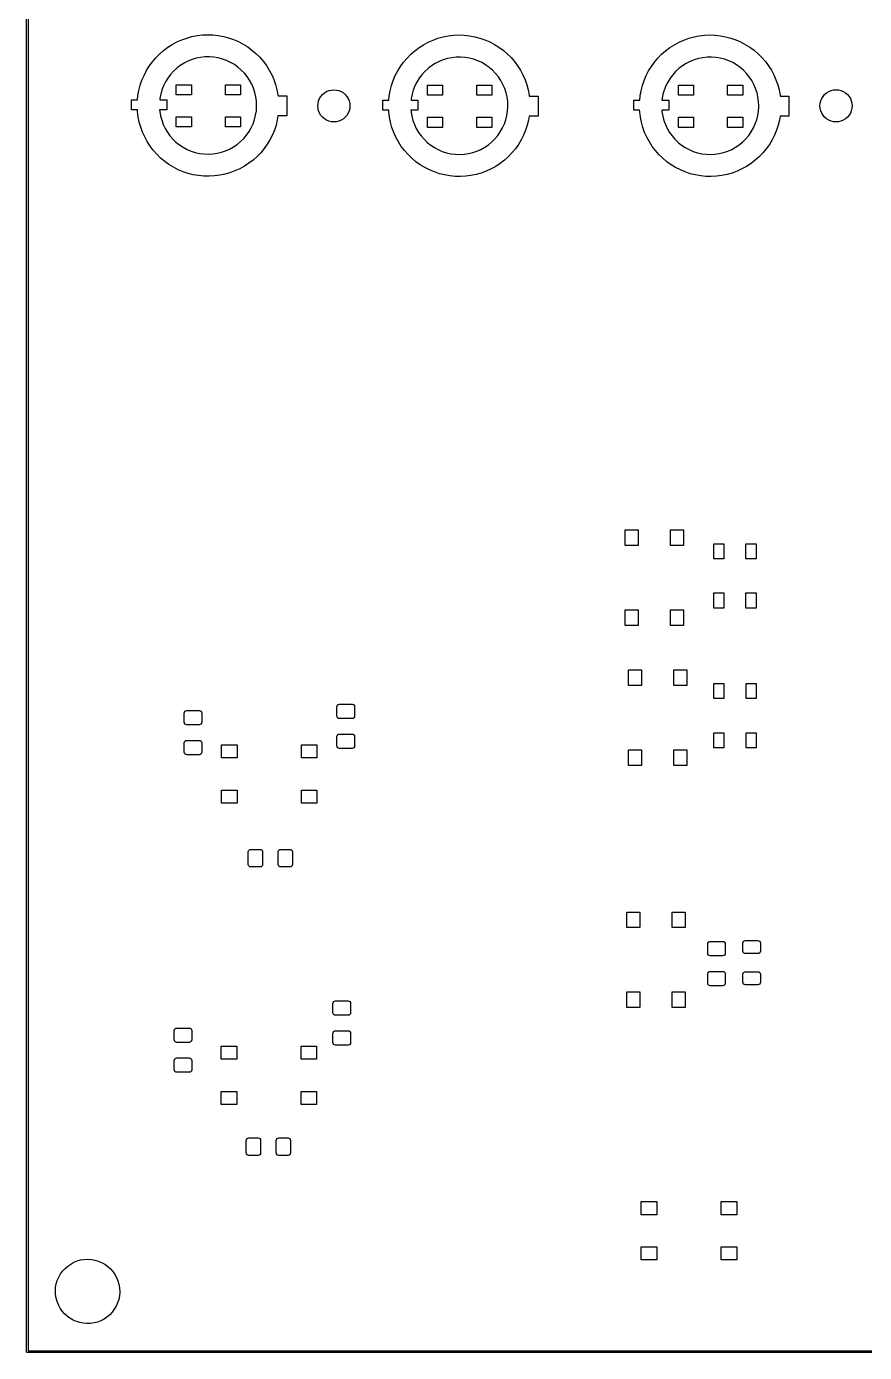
# Model space of a CAD drawing. Extents: x 119 to 479, y -311 to -51.
# Drawn here: x 118.9 to 202.3, y -311.1 to -179.2 of the extents above; entities that cross this region are included whole.
import ezdxf

# ---------------------------------------------------------------- set-up
doc = ezdxf.new("R2010")
doc.units = 0
doc.layers.add('BLACK', color=7, linetype='CONTINUOUS')

msp = doc.modelspace()

# ---------------------------------------------------------------- linework, layer by layer
at = {"layer": 'BLACK', "linetype": 'CONTINUOUS'}
for p, q in [((118.925, -311), (118.925, -51)), ((119.075, -51.075), (119.075, -310.925)), ((133.893, -180.708), (134.376, -180.494)), ((134.376, -180.494), (134.873, -180.316)), ((134.873, -180.316), (135.383, -180.176)), ((135.383, -180.176), (135.901, -180.075)), ((135.901, -180.075), (136.426, -180.013)), ((136.426, -180.013), (136.953, -179.99)), ((136.953, -179.99), (137.481, -180.007)), ((137.481, -180.007), (138.007, -180.064)), ((138.007, -180.064), (138.526, -180.16)), ((138.526, -180.16), (139.037, -180.294)), ((139.037, -180.294), (139.536, -180.467)), ((139.536, -180.467), (140.021, -180.676)), ((140.021, -180.676), (140.489, -180.921)), ((158.898, -180.733), (159.381, -180.519)), ((159.381, -180.519), (159.878, -180.341)), ((159.878, -180.341), (160.388, -180.201)), ((160.388, -180.201), (160.906, -180.1)), ((160.906, -180.1), (161.431, -180.038)), ((161.431, -180.038), (161.958, -180.015)), ((161.958, -180.015), (162.486, -180.032)), ((162.486, -180.032), (163.012, -180.089)), ((163.012, -180.089), (163.531, -180.185)), ((163.531, -180.185), (164.042, -180.319)), ((164.042, -180.319), (164.541, -180.492)), ((164.541, -180.492), (165.026, -180.701)), ((165.026, -180.701), (165.494, -180.946)), ((183.868, -180.733), (184.351, -180.519)), ((184.351, -180.519), (184.848, -180.341)), ((184.848, -180.341), (185.358, -180.201)), ((185.358, -180.201), (185.876, -180.1)), ((185.876, -180.1), (186.401, -180.038)), ((186.401, -180.038), (186.928, -180.015)), ((186.928, -180.015), (187.456, -180.032)), ((187.456, -180.032), (187.982, -180.089)), ((187.982, -180.089), (188.501, -180.185)), ((188.501, -180.185), (189.012, -180.319)), ((189.012, -180.319), (189.511, -180.492)), ((189.511, -180.492), (189.996, -180.701)), ((189.996, -180.701), (190.464, -180.946)), ((131.792, -182.283), (132.162, -181.907)), ((132.162, -181.907), (132.56, -181.559)), ((132.56, -181.559), (132.983, -181.242)), ((132.983, -181.242), (133.428, -180.958)), ((133.428, -180.958), (133.893, -180.708)), ((140.489, -180.921), (140.937, -181.201)), ((140.937, -181.201), (141.363, -181.513)), ((141.363, -181.513), (141.764, -181.856)), ((141.764, -181.856), (142.139, -182.229)), ((156.797, -182.308), (157.167, -181.932)), ((157.167, -181.932), (157.565, -181.584)), ((157.565, -181.584), (157.988, -181.267)), ((157.988, -181.267), (158.433, -180.983)), ((158.433, -180.983), (158.898, -180.733)), ((165.494, -180.946), (165.942, -181.226)), ((165.942, -181.226), (166.368, -181.538)), ((166.368, -181.538), (166.769, -181.881)), ((166.769, -181.881), (167.144, -182.254)), ((181.767, -182.308), (182.137, -181.932)), ((182.137, -181.932), (182.535, -181.584)), ((182.535, -181.584), (182.958, -181.267)), ((182.958, -181.267), (183.403, -180.983)), ((183.403, -180.983), (183.868, -180.733)), ((190.464, -180.946), (190.912, -181.226)), ((190.912, -181.226), (191.338, -181.538)), ((191.338, -181.538), (191.739, -181.881)), ((191.739, -181.881), (192.114, -182.254)), ((130.863, -183.563), (131.14, -183.114)), ((131.14, -183.114), (131.451, -182.686)), ((131.451, -182.686), (131.792, -182.283)), ((133.879, -183.323), (133.556, -183.62)), ((134.228, -183.056), (133.879, -183.323)), ((134.6, -182.822), (134.228, -183.056)), ((134.991, -182.623), (134.6, -182.822)), ((135.399, -182.46), (134.991, -182.623)), ((135.819, -182.334), (135.399, -182.46)), ((136.25, -182.247), (135.819, -182.334)), ((136.686, -182.2), (136.25, -182.247)), ((137.125, -182.192), (136.686, -182.2)), ((137.563, -182.224), (137.125, -182.192)), ((137.997, -182.296), (137.563, -182.224)), ((138.421, -182.407), (137.997, -182.296)), ((138.835, -182.555), (138.421, -182.407)), ((139.233, -182.741), (138.835, -182.555)), ((139.612, -182.962), (139.233, -182.741)), ((139.97, -183.216), (139.612, -182.962)), ((140.303, -183.502), (139.97, -183.216)), ((142.139, -182.229), (142.484, -182.628)), ((142.484, -182.628), (142.799, -183.053)), ((142.799, -183.053), (143.081, -183.5)), ((155.868, -183.588), (156.145, -183.139)), ((156.145, -183.139), (156.456, -182.711)), ((156.456, -182.711), (156.797, -182.308)), ((159.233, -183.081), (158.884, -183.347)), ((159.605, -182.847), (159.233, -183.081)), ((159.996, -182.647), (159.605, -182.847)), ((160.404, -182.484), (159.996, -182.647)), ((160.824, -182.359), (160.404, -182.484)), ((161.255, -182.272), (160.824, -182.359)), ((161.691, -182.225), (161.255, -182.272)), ((162.13, -182.217), (161.691, -182.225)), ((162.568, -182.249), (162.13, -182.217)), ((163.002, -182.321), (162.568, -182.249)), ((163.426, -182.432), (163.002, -182.321)), ((163.84, -182.58), (163.426, -182.432)), ((164.238, -182.766), (163.84, -182.58)), ((164.617, -182.987), (164.238, -182.766)), ((164.975, -183.241), (164.617, -182.987)), ((165.308, -183.527), (164.975, -183.241)), ((167.144, -182.254), (167.489, -182.653)), ((167.489, -182.653), (167.804, -183.078)), ((167.804, -183.078), (168.086, -183.524)), ((180.838, -183.588), (181.115, -183.139)), ((181.115, -183.139), (181.426, -182.711)), ((181.426, -182.711), (181.767, -182.308)), ((184.203, -183.081), (183.854, -183.347)), ((184.575, -182.847), (184.203, -183.081)), ((184.966, -182.647), (184.575, -182.847)), ((185.374, -182.484), (184.966, -182.647)), ((185.794, -182.359), (185.374, -182.484)), ((186.225, -182.272), (185.794, -182.359)), ((186.661, -182.225), (186.225, -182.272)), ((187.1, -182.217), (186.661, -182.225)), ((187.538, -182.249), (187.1, -182.217)), ((187.972, -182.321), (187.538, -182.249)), ((188.396, -182.432), (187.972, -182.321)), ((188.81, -182.58), (188.396, -182.432)), ((189.208, -182.766), (188.81, -182.58)), ((189.587, -182.987), (189.208, -182.766)), ((189.945, -183.241), (189.587, -182.987)), ((190.278, -183.527), (189.945, -183.241)), ((192.114, -182.254), (192.459, -182.653)), ((192.459, -182.653), (192.774, -183.078)), ((192.774, -183.078), (193.056, -183.524)), ((130.244, -185.019), (130.414, -184.519)), ((130.414, -184.519), (130.621, -184.033)), ((130.621, -184.033), (130.863, -183.563)), ((132.997, -184.296), (132.766, -184.669)), ((133.261, -183.945), (132.997, -184.296)), ((133.556, -183.62), (133.261, -183.945)), ((140.609, -183.817), (140.303, -183.502)), ((140.886, -184.158), (140.609, -183.817)), ((141.13, -184.523), (140.886, -184.158)), ((141.34, -184.908), (141.13, -184.523)), ((143.081, -183.5), (143.328, -183.966)), ((143.328, -183.966), (143.54, -184.45)), ((143.54, -184.45), (143.715, -184.948)), ((155.249, -185.044), (155.419, -184.544)), ((155.419, -184.544), (155.626, -184.058)), ((155.626, -184.058), (155.868, -183.588)), ((158.002, -184.321), (157.771, -184.694)), ((158.266, -183.97), (158.002, -184.321)), ((158.561, -183.645), (158.266, -183.97)), ((158.884, -183.347), (158.561, -183.645)), ((165.614, -183.842), (165.308, -183.527)), ((165.891, -184.183), (165.614, -183.842)), ((166.135, -184.548), (165.891, -184.183)), ((166.345, -184.933), (166.135, -184.548)), ((168.086, -183.524), (168.333, -183.991)), ((168.333, -183.991), (168.545, -184.475)), ((168.545, -184.475), (168.72, -184.973)), ((180.219, -185.044), (180.389, -184.544)), ((180.389, -184.544), (180.596, -184.058)), ((180.596, -184.058), (180.838, -183.588)), ((182.972, -184.321), (182.741, -184.694)), ((183.236, -183.97), (182.972, -184.321)), ((183.531, -183.645), (183.236, -183.97)), ((183.854, -183.347), (183.531, -183.645)), ((190.584, -183.842), (190.278, -183.527)), ((190.861, -184.183), (190.584, -183.842)), ((191.105, -184.548), (190.861, -184.183)), ((191.315, -184.933), (191.105, -184.548)), ((193.056, -183.524), (193.303, -183.991)), ((193.303, -183.991), (193.515, -184.475)), ((193.515, -184.475), (193.69, -184.973)), ((130.019, -186.05), (130.112, -185.53)), ((130.112, -185.53), (130.244, -185.019)), ((132.286, -185.892), (132.203, -186.323)), ((132.409, -185.47), (132.286, -185.892)), ((132.569, -185.062), (132.409, -185.47)), ((132.766, -184.669), (132.569, -185.062)), ((133.83, -185.96), (133.83, -184.96)), ((133.83, -184.96), (135.33, -184.96)), ((135.33, -185.96), (133.83, -185.96)), ((135.33, -184.96), (135.33, -185.96)), ((138.73, -185.96), (138.73, -184.96)), ((138.73, -184.96), (140.23, -184.96)), ((140.23, -185.96), (138.73, -185.96)), ((140.23, -184.96), (140.23, -185.96)), ((141.515, -185.311), (141.34, -184.908)), ((141.652, -185.729), (141.515, -185.311)), ((141.75, -186.156), (141.652, -185.729)), ((143.715, -184.948), (143.852, -185.458)), ((143.852, -185.458), (143.951, -185.977)), ((143.951, -185.977), (143.961, -186.07)), ((148.226, -186.13), (148.389, -185.939)), ((148.389, -185.939), (148.58, -185.776)), ((148.58, -185.776), (148.794, -185.644)), ((148.794, -185.644), (149.026, -185.548)), ((149.026, -185.548), (149.27, -185.49)), ((149.27, -185.49), (149.52, -185.47)), ((149.52, -185.47), (149.77, -185.49)), ((149.77, -185.49), (150.014, -185.548)), ((150.014, -185.548), (150.246, -185.644)), ((150.246, -185.644), (150.46, -185.776)), ((150.46, -185.776), (150.651, -185.939)), ((150.651, -185.939), (150.814, -186.13)), ((155.024, -186.075), (155.117, -185.555)), ((155.117, -185.555), (155.249, -185.044)), ((157.291, -185.917), (157.208, -186.348)), ((157.414, -185.495), (157.291, -185.917)), ((157.574, -185.086), (157.414, -185.495)), ((157.771, -184.694), (157.574, -185.086)), ((158.835, -186.005), (158.835, -185.005)), ((158.835, -185.005), (160.335, -185.005)), ((160.335, -185.005), (160.335, -186.005)), ((163.735, -186.005), (163.735, -185.005)), ((163.735, -185.005), (165.235, -185.005)), ((165.235, -185.005), (165.235, -186.005)), ((166.52, -185.336), (166.345, -184.933)), ((166.657, -185.753), (166.52, -185.336)), ((166.755, -186.181), (166.657, -185.753)), ((168.72, -184.973), (168.857, -185.483)), ((168.857, -185.483), (168.956, -186.002)), ((179.994, -186.075), (180.087, -185.555)), ((180.087, -185.555), (180.219, -185.044)), ((182.261, -185.917), (182.178, -186.348)), ((182.384, -185.495), (182.261, -185.917)), ((182.544, -185.086), (182.384, -185.495)), ((182.741, -184.694), (182.544, -185.086)), ((183.805, -186.005), (183.805, -185.005)), ((183.805, -185.005), (185.305, -185.005)), ((185.305, -185.005), (185.305, -186.005)), ((188.705, -186.005), (188.705, -185.005)), ((188.705, -185.005), (190.205, -185.005)), ((190.205, -185.005), (190.205, -186.005)), ((191.49, -185.336), (191.315, -184.933)), ((191.627, -185.753), (191.49, -185.336)), ((191.725, -186.181), (191.627, -185.753)), ((193.69, -184.973), (193.827, -185.483)), ((193.827, -185.483), (193.926, -186.002)), ((198.196, -186.12), (198.359, -185.929)), ((198.359, -185.929), (198.55, -185.766)), ((198.55, -185.766), (198.764, -185.634)), ((198.764, -185.634), (198.996, -185.538)), ((198.996, -185.538), (199.24, -185.48)), ((199.24, -185.48), (199.49, -185.46)), ((199.49, -185.46), (199.74, -185.48)), ((199.74, -185.48), (199.984, -185.538)), ((199.984, -185.538), (200.216, -185.634)), ((200.216, -185.634), (200.43, -185.766)), ((200.43, -185.766), (200.621, -185.929)), ((200.621, -185.929), (200.784, -186.12)), ((129.38, -187.454), (129.38, -186.465)), ((129.38, -186.465), (129.977, -186.465)), ((129.977, -186.465), (130.019, -186.05)), ((132.203, -186.323), (132.188, -186.465)), ((132.188, -186.465), (132.88, -186.465)), ((132.88, -186.465), (132.88, -187.454)), ((141.81, -186.591), (141.75, -186.156)), ((141.8, -187.569), (141.829, -187.131)), ((141.83, -187.03), (141.81, -186.591)), ((141.829, -187.131), (141.83, -187.03)), ((143.961, -186.07), (144.83, -186.07)), ((144.83, -186.07), (144.83, -188.07)), ((147.92, -187.07), (147.94, -186.82)), ((147.94, -187.32), (147.92, -187.07)), ((147.94, -186.82), (147.998, -186.576)), ((147.998, -186.576), (148.094, -186.344)), ((148.094, -186.344), (148.226, -186.13)), ((150.814, -186.13), (150.946, -186.344)), ((150.946, -186.344), (151.042, -186.576)), ((151.042, -186.576), (151.1, -186.82)), ((151.1, -186.82), (151.12, -187.07)), ((151.12, -187.07), (151.1, -187.32)), ((154.385, -187.479), (154.385, -186.49)), ((154.385, -186.49), (154.982, -186.49)), ((154.982, -186.49), (155.024, -186.075)), ((157.208, -186.348), (157.193, -186.49)), ((157.193, -186.49), (157.885, -186.49)), ((157.885, -186.49), (157.885, -187.479)), ((160.335, -186.005), (158.835, -186.005)), ((165.235, -186.005), (163.735, -186.005)), ((166.815, -186.616), (166.755, -186.181)), ((166.805, -187.594), (166.834, -187.156)), ((166.835, -187.055), (166.815, -186.616)), ((166.834, -187.156), (166.835, -187.055)), ((168.956, -186.002), (168.966, -186.095)), ((168.966, -186.095), (169.835, -186.095)), ((169.835, -186.095), (169.835, -188.095)), ((179.355, -187.479), (179.355, -186.49)), ((179.355, -186.49), (179.952, -186.49)), ((179.952, -186.49), (179.994, -186.075)), ((182.178, -186.348), (182.163, -186.49)), ((182.163, -186.49), (182.855, -186.49)), ((182.855, -186.49), (182.855, -187.479)), ((185.305, -186.005), (183.805, -186.005)), ((190.205, -186.005), (188.705, -186.005)), ((191.785, -186.616), (191.725, -186.181)), ((191.775, -187.594), (191.804, -187.156)), ((191.805, -187.055), (191.785, -186.616)), ((191.804, -187.156), (191.805, -187.055)), ((193.926, -186.002), (193.936, -186.095)), ((193.936, -186.095), (194.805, -186.095)), ((194.805, -186.095), (194.805, -188.095)), ((197.89, -187.06), (197.91, -186.81)), ((197.91, -187.31), (197.89, -187.06)), ((197.91, -186.81), (197.968, -186.566)), ((197.968, -186.566), (198.064, -186.334)), ((198.064, -186.334), (198.196, -186.12)), ((200.784, -186.12), (200.916, -186.334)), ((200.916, -186.334), (201.012, -186.566)), ((201.012, -186.566), (201.07, -186.81)), ((201.07, -186.81), (201.09, -187.06)), ((201.09, -187.06), (201.07, -187.31)), ((129.968, -187.454), (129.38, -187.454)), ((129.976, -187.631), (129.968, -187.454)), ((130.041, -188.156), (129.976, -187.631)), ((130.145, -188.673), (130.041, -188.156)), ((132.88, -187.454), (132.174, -187.454)), ((132.174, -187.454), (132.189, -187.637)), ((132.189, -187.637), (132.264, -188.069)), ((132.264, -188.069), (132.377, -188.493)), ((132.377, -188.493), (132.529, -188.905)), ((133.83, -189.16), (133.83, -188.16)), ((133.83, -188.16), (135.33, -188.16)), ((135.33, -188.16), (135.33, -189.16)), ((138.73, -189.16), (138.73, -188.16)), ((138.73, -188.16), (140.23, -188.16)), ((140.23, -188.16), (140.23, -189.16)), ((141.478, -188.843), (141.623, -188.429)), ((141.623, -188.429), (141.731, -188.003)), ((141.731, -188.003), (141.8, -187.569)), ((143.884, -188.458), (143.757, -188.97)), ((143.949, -188.07), (143.884, -188.458)), ((144.83, -188.07), (143.949, -188.07)), ((147.998, -187.564), (147.94, -187.32)), ((148.094, -187.796), (147.998, -187.564)), ((148.226, -188.01), (148.094, -187.796)), ((148.389, -188.201), (148.226, -188.01)), ((148.58, -188.364), (148.389, -188.201)), ((148.794, -188.496), (148.58, -188.364)), ((149.026, -188.592), (148.794, -188.496)), ((149.27, -188.65), (149.026, -188.592)), ((150.014, -188.592), (149.77, -188.65)), ((150.246, -188.496), (150.014, -188.592)), ((150.46, -188.364), (150.246, -188.496)), ((150.651, -188.201), (150.46, -188.364)), ((150.814, -188.01), (150.651, -188.201)), ((150.946, -187.796), (150.814, -188.01)), ((151.042, -187.564), (150.946, -187.796)), ((151.1, -187.32), (151.042, -187.564)), ((154.973, -187.479), (154.385, -187.479)), ((154.981, -187.656), (154.973, -187.479)), ((155.046, -188.18), (154.981, -187.656)), ((155.15, -188.698), (155.046, -188.18)), ((157.885, -187.479), (157.179, -187.479)), ((157.179, -187.479), (157.194, -187.661)), ((157.194, -187.661), (157.269, -188.094)), ((157.269, -188.094), (157.382, -188.518)), ((157.382, -188.518), (157.534, -188.93)), ((158.835, -189.205), (158.835, -188.205)), ((158.835, -188.205), (160.335, -188.205)), ((160.335, -188.205), (160.335, -189.205)), ((163.735, -189.205), (163.735, -188.205)), ((163.735, -188.205), (165.235, -188.205)), ((165.235, -188.205), (165.235, -189.205)), ((166.483, -188.868), (166.628, -188.454)), ((166.628, -188.454), (166.736, -188.028)), ((166.736, -188.028), (166.805, -187.594)), ((168.889, -188.482), (168.762, -188.995)), ((168.954, -188.095), (168.889, -188.482)), ((169.835, -188.095), (168.954, -188.095)), ((179.943, -187.479), (179.355, -187.479)), ((179.951, -187.656), (179.943, -187.479)), ((180.016, -188.18), (179.951, -187.656)), ((180.12, -188.698), (180.016, -188.18)), ((182.855, -187.479), (182.149, -187.479)), ((182.149, -187.479), (182.164, -187.661)), ((182.164, -187.661), (182.239, -188.094)), ((182.239, -188.094), (182.352, -188.518)), ((182.352, -188.518), (182.504, -188.93)), ((183.805, -189.205), (183.805, -188.205)), ((183.805, -188.205), (185.305, -188.205)), ((185.305, -188.205), (185.305, -189.205)), ((188.705, -189.205), (188.705, -188.205)), ((188.705, -188.205), (190.205, -188.205)), ((190.205, -188.205), (190.205, -189.205)), ((191.453, -188.868), (191.598, -188.454)), ((191.598, -188.454), (191.706, -188.028)), ((191.706, -188.028), (191.775, -187.594)), ((193.859, -188.482), (193.732, -188.995)), ((193.924, -188.095), (193.859, -188.482)), ((194.805, -188.095), (193.924, -188.095)), ((197.968, -187.554), (197.91, -187.31)), ((198.064, -187.786), (197.968, -187.554)), ((198.196, -188), (198.064, -187.786)), ((198.359, -188.191), (198.196, -188)), ((198.55, -188.354), (198.359, -188.191)), ((198.764, -188.486), (198.55, -188.354)), ((198.996, -188.582), (198.764, -188.486)), ((199.24, -188.64), (198.996, -188.582)), ((199.984, -188.582), (199.74, -188.64)), ((200.216, -188.486), (199.984, -188.582)), ((200.43, -188.354), (200.216, -188.486)), ((200.621, -188.191), (200.43, -188.354)), ((200.784, -188), (200.621, -188.191)), ((200.916, -187.786), (200.784, -188)), ((201.012, -187.554), (200.916, -187.786)), ((201.07, -187.31), (201.012, -187.554)), ((130.288, -189.182), (130.145, -188.673)), ((130.468, -189.679), (130.288, -189.182)), ((130.685, -190.16), (130.468, -189.679)), ((132.529, -188.905), (132.717, -189.302)), ((132.717, -189.302), (132.941, -189.68)), ((132.941, -189.68), (133.197, -190.036)), ((135.33, -189.16), (133.83, -189.16)), ((140.23, -189.16), (138.73, -189.16)), ((140.825, -189.983), (141.077, -189.623)), ((141.077, -189.623), (141.295, -189.242)), ((141.295, -189.242), (141.478, -188.843)), ((143.593, -189.472), (143.391, -189.96)), ((143.757, -188.97), (143.593, -189.472)), ((149.52, -188.67), (149.27, -188.65)), ((149.77, -188.65), (149.52, -188.67)), ((155.293, -189.207), (155.15, -188.698)), ((155.473, -189.703), (155.293, -189.207)), ((155.69, -190.185), (155.473, -189.703)), ((157.534, -188.93), (157.722, -189.327)), ((157.722, -189.327), (157.946, -189.705)), ((157.946, -189.705), (158.202, -190.061)), ((160.335, -189.205), (158.835, -189.205)), ((165.235, -189.205), (163.735, -189.205)), ((165.83, -190.008), (166.082, -189.648)), ((166.082, -189.648), (166.3, -189.267)), ((166.3, -189.267), (166.483, -188.868)), ((168.598, -189.497), (168.396, -189.985)), ((168.762, -188.995), (168.598, -189.497)), ((180.263, -189.207), (180.12, -188.698)), ((180.443, -189.703), (180.263, -189.207)), ((180.66, -190.185), (180.443, -189.703)), ((182.504, -188.93), (182.692, -189.327)), ((182.692, -189.327), (182.916, -189.705)), ((182.916, -189.705), (183.172, -190.061)), ((185.305, -189.205), (183.805, -189.205)), ((190.205, -189.205), (188.705, -189.205)), ((190.8, -190.008), (191.052, -189.648)), ((191.052, -189.648), (191.27, -189.267)), ((191.27, -189.267), (191.453, -188.868)), ((193.568, -189.497), (193.366, -189.985)), ((193.732, -188.995), (193.568, -189.497)), ((199.49, -188.66), (199.24, -188.64)), ((199.74, -188.64), (199.49, -188.66)), ((130.937, -190.624), (130.685, -190.16)), ((131.224, -191.068), (130.937, -190.624)), ((131.543, -191.489), (131.224, -191.068)), ((133.197, -190.036), (133.486, -190.368)), ((133.486, -190.368), (133.802, -190.671)), ((133.802, -190.671), (134.146, -190.945)), ((134.146, -190.945), (134.512, -191.187)), ((134.512, -191.187), (134.899, -191.395)), ((139.142, -191.365), (139.526, -191.152)), ((139.526, -191.152), (139.889, -190.905)), ((139.889, -190.905), (140.229, -190.627)), ((140.229, -190.627), (140.541, -190.318)), ((140.541, -190.318), (140.825, -189.983)), ((142.881, -190.885), (142.575, -191.315)), ((143.153, -190.432), (142.881, -190.885)), ((143.391, -189.96), (143.153, -190.432)), ((155.942, -190.649), (155.69, -190.185)), ((156.229, -191.093), (155.942, -190.649)), ((156.548, -191.514), (156.229, -191.093)), ((158.202, -190.061), (158.491, -190.392)), ((158.491, -190.392), (158.807, -190.696)), ((158.807, -190.696), (159.151, -190.97)), ((159.151, -190.97), (159.517, -191.212)), ((159.517, -191.212), (159.904, -191.419)), ((164.147, -191.39), (164.531, -191.177)), ((164.531, -191.177), (164.894, -190.93)), ((164.894, -190.93), (165.234, -190.651)), ((165.234, -190.651), (165.546, -190.343)), ((165.546, -190.343), (165.83, -190.008)), ((167.886, -190.91), (167.58, -191.34)), ((168.158, -190.457), (167.886, -190.91)), ((168.396, -189.985), (168.158, -190.457)), ((180.912, -190.649), (180.66, -190.185)), ((181.199, -191.093), (180.912, -190.649)), ((181.518, -191.514), (181.199, -191.093)), ((183.172, -190.061), (183.461, -190.392)), ((183.461, -190.392), (183.777, -190.696)), ((183.777, -190.696), (184.121, -190.97)), ((184.121, -190.97), (184.487, -191.212)), ((184.487, -191.212), (184.874, -191.419)), ((189.117, -191.39), (189.501, -191.177)), ((189.501, -191.177), (189.864, -190.93)), ((189.864, -190.93), (190.204, -190.651)), ((190.204, -190.651), (190.516, -190.343)), ((190.516, -190.343), (190.8, -190.008)), ((192.856, -190.91), (192.55, -191.34)), ((193.128, -190.457), (192.856, -190.91)), ((193.366, -189.985), (193.128, -190.457)), ((131.892, -191.885), (131.543, -191.489)), ((132.271, -192.253), (131.892, -191.885)), ((132.676, -192.592), (132.271, -192.253)), ((134.899, -191.395), (135.303, -191.566)), ((135.303, -191.566), (135.721, -191.7)), ((135.721, -191.7), (136.15, -191.796)), ((136.15, -191.796), (136.585, -191.853)), ((136.585, -191.853), (137.024, -191.87)), ((137.024, -191.87), (137.463, -191.847)), ((137.463, -191.847), (137.897, -191.784)), ((137.897, -191.784), (138.324, -191.682)), ((138.324, -191.682), (138.74, -191.542)), ((138.74, -191.542), (139.142, -191.365)), ((141.478, -192.454), (141.058, -192.775)), ((141.872, -192.102), (141.478, -192.454)), ((142.238, -191.722), (141.872, -192.102)), ((142.575, -191.315), (142.238, -191.722)), ((156.897, -191.91), (156.548, -191.514)), ((157.276, -192.278), (156.897, -191.91)), ((157.681, -192.617), (157.276, -192.278)), ((159.904, -191.419), (160.308, -191.591)), ((160.308, -191.591), (160.726, -191.725)), ((160.726, -191.725), (161.155, -191.821)), ((161.155, -191.821), (161.59, -191.878)), ((161.59, -191.878), (162.029, -191.894)), ((162.029, -191.894), (162.468, -191.871)), ((162.468, -191.871), (162.902, -191.809)), ((162.902, -191.809), (163.329, -191.707)), ((163.329, -191.707), (163.745, -191.567)), ((163.745, -191.567), (164.147, -191.39)), ((166.483, -192.479), (166.063, -192.8)), ((166.877, -192.127), (166.483, -192.479)), ((167.243, -191.747), (166.877, -192.127)), ((167.58, -191.34), (167.243, -191.747)), ((181.867, -191.91), (181.518, -191.514)), ((182.246, -192.278), (181.867, -191.91)), ((182.651, -192.617), (182.246, -192.278)), ((184.874, -191.419), (185.278, -191.591)), ((185.278, -191.591), (185.696, -191.725)), ((185.696, -191.725), (186.125, -191.821)), ((186.125, -191.821), (186.56, -191.878)), ((186.56, -191.878), (186.999, -191.894)), ((186.999, -191.894), (187.438, -191.871)), ((187.438, -191.871), (187.872, -191.809)), ((187.872, -191.809), (188.299, -191.707)), ((188.299, -191.707), (188.715, -191.567)), ((188.715, -191.567), (189.117, -191.39)), ((191.453, -192.479), (191.033, -192.8)), ((191.847, -192.127), (191.453, -192.479)), ((192.213, -191.747), (191.847, -192.127)), ((192.55, -191.34), (192.213, -191.747)), ((133.105, -192.9), (132.676, -192.592)), ((133.556, -193.175), (133.105, -192.9)), ((134.026, -193.415), (133.556, -193.175)), ((134.513, -193.62), (134.026, -193.415)), ((135.014, -193.787), (134.513, -193.62)), ((135.527, -193.916), (135.014, -193.787)), ((138.67, -193.866), (138.152, -193.973)), ((139.177, -193.721), (138.67, -193.866)), ((139.673, -193.539), (139.177, -193.721)), ((140.153, -193.319), (139.673, -193.539)), ((140.616, -193.064), (140.153, -193.319)), ((141.058, -192.775), (140.616, -193.064)), ((158.11, -192.925), (157.681, -192.617)), ((158.561, -193.2), (158.11, -192.925)), ((159.031, -193.44), (158.561, -193.2)), ((159.518, -193.644), (159.031, -193.44)), ((160.019, -193.812), (159.518, -193.644)), ((160.532, -193.941), (160.019, -193.812)), ((163.675, -193.891), (163.157, -193.998)), ((164.182, -193.746), (163.675, -193.891)), ((164.678, -193.563), (164.182, -193.746)), ((165.158, -193.344), (164.678, -193.563)), ((165.621, -193.089), (165.158, -193.344)), ((166.063, -192.8), (165.621, -193.089)), ((183.08, -192.925), (182.651, -192.617)), ((183.531, -193.2), (183.08, -192.925)), ((184.001, -193.44), (183.531, -193.2)), ((184.488, -193.644), (184.001, -193.44)), ((184.989, -193.812), (184.488, -193.644)), ((185.502, -193.941), (184.989, -193.812)), ((188.645, -193.891), (188.127, -193.998)), ((189.152, -193.746), (188.645, -193.891)), ((189.648, -193.563), (189.152, -193.746)), ((190.128, -193.344), (189.648, -193.563)), ((190.591, -193.089), (190.128, -193.344)), ((191.033, -192.8), (190.591, -193.089)), ((136.047, -194.006), (135.527, -193.916)), ((136.573, -194.057), (136.047, -194.006)), ((137.101, -194.069), (136.573, -194.057)), ((137.628, -194.041), (137.101, -194.069)), ((138.152, -193.973), (137.628, -194.041)), ((161.052, -194.031), (160.532, -193.941)), ((161.578, -194.082), (161.052, -194.031)), ((162.106, -194.094), (161.578, -194.082)), ((162.633, -194.066), (162.106, -194.094)), ((163.157, -193.998), (162.633, -194.066)), ((186.022, -194.031), (185.502, -193.941)), ((186.548, -194.082), (186.022, -194.031)), ((187.076, -194.094), (186.548, -194.082)), ((187.603, -194.066), (187.076, -194.094)), ((188.127, -193.998), (187.603, -194.066)), ((178.51, -230.8), (178.51, -229.25)), ((178.51, -229.25), (179.81, -229.25)), ((179.81, -229.25), (179.81, -230.8)), ((183.01, -230.8), (183.01, -229.25)), ((183.01, -229.25), (184.31, -229.25)), ((184.31, -229.25), (184.31, -230.8)), ((179.81, -230.8), (178.51, -230.8)), ((184.31, -230.8), (183.01, -230.8)), ((187.33, -232.12), (187.33, -230.62)), ((187.33, -230.62), (188.33, -230.62)), ((188.33, -230.62), (188.33, -232.12)), ((190.53, -232.12), (190.53, -230.62)), ((190.53, -230.62), (191.53, -230.62)), ((191.53, -230.62), (191.53, -232.12)), ((188.33, -232.12), (187.33, -232.12)), ((191.53, -232.12), (190.53, -232.12)), ((187.33, -237.02), (187.33, -235.52)), ((187.33, -235.52), (188.33, -235.52)), ((188.33, -235.52), (188.33, -237.02)), ((190.53, -237.02), (190.53, -235.52)), ((190.53, -235.52), (191.53, -235.52)), ((191.53, -235.52), (191.53, -237.02)), ((178.51, -238.75), (178.51, -237.2)), ((178.51, -237.2), (179.81, -237.2)), ((179.81, -237.2), (179.81, -238.75)), ((183.01, -238.75), (183.01, -237.2)), ((183.01, -237.2), (184.31, -237.2)), ((184.31, -237.2), (184.31, -238.75)), ((188.33, -237.02), (187.33, -237.02)), ((191.53, -237.02), (190.53, -237.02)), ((179.81, -238.75), (178.51, -238.75)), ((184.31, -238.75), (183.01, -238.75)), ((178.84, -244.72), (178.84, -243.17)), ((178.84, -243.17), (180.14, -243.17)), ((180.14, -243.17), (180.14, -244.72)), ((183.34, -244.72), (183.34, -243.17)), ((183.34, -243.17), (184.64, -243.17)), ((184.64, -243.17), (184.64, -244.72)), ((180.14, -244.72), (178.84, -244.72)), ((184.64, -244.72), (183.34, -244.72)), ((187.34, -246.02), (187.34, -244.52)), ((187.34, -244.52), (188.34, -244.52)), ((188.34, -244.52), (188.34, -246.02)), ((190.54, -246.02), (190.54, -244.52)), ((190.54, -244.52), (191.54, -244.52)), ((191.54, -244.52), (191.54, -246.02)), ((149.898, -246.661), (149.979, -246.607)), ((149.979, -246.607), (150.075, -246.587)), ((150.075, -246.587), (151.325, -246.587)), ((151.325, -246.587), (151.421, -246.607)), ((151.421, -246.607), (151.502, -246.661)), ((188.34, -246.02), (187.34, -246.02)), ((191.54, -246.02), (190.54, -246.02)), ((134.625, -247.463), (134.644, -247.367)), ((134.625, -248.387), (134.625, -247.463)), ((134.644, -247.367), (134.698, -247.286)), ((134.698, -247.286), (134.779, -247.232)), ((134.779, -247.232), (134.875, -247.212)), ((134.875, -247.212), (136.125, -247.212)), ((136.125, -247.212), (136.221, -247.232)), ((136.221, -247.232), (136.302, -247.286)), ((136.302, -247.286), (136.356, -247.367)), ((136.356, -247.367), (136.375, -247.463)), ((136.375, -247.463), (136.375, -248.387)), ((149.825, -246.838), (149.844, -246.742)), ((149.825, -247.762), (149.825, -246.838)), ((149.844, -247.858), (149.825, -247.762)), ((149.844, -246.742), (149.898, -246.661)), ((149.898, -247.939), (149.844, -247.858)), ((149.979, -247.993), (149.898, -247.939)), ((151.502, -247.939), (151.421, -247.993)), ((151.502, -246.661), (151.556, -246.742)), ((151.556, -247.858), (151.502, -247.939)), ((151.556, -246.742), (151.575, -246.838)), ((151.575, -247.762), (151.556, -247.858)), ((151.575, -246.838), (151.575, -247.762)), ((134.644, -248.483), (134.625, -248.387)), ((134.698, -248.564), (134.644, -248.483)), ((134.779, -248.618), (134.698, -248.564)), ((134.875, -248.637), (134.779, -248.618)), ((136.125, -248.637), (134.875, -248.637)), ((136.221, -248.618), (136.125, -248.637)), ((136.302, -248.564), (136.221, -248.618)), ((136.356, -248.483), (136.302, -248.564)), ((136.375, -248.387), (136.356, -248.483)), ((150.075, -248.012), (149.979, -247.993)), ((151.325, -248.012), (150.075, -248.012)), ((151.421, -247.993), (151.325, -248.012)), ((134.625, -250.438), (134.644, -250.342)), ((134.625, -251.362), (134.625, -250.438)), ((134.644, -250.342), (134.698, -250.261)), ((134.698, -250.261), (134.779, -250.207)), ((134.779, -250.207), (134.875, -250.188)), ((134.875, -250.188), (136.125, -250.188)), ((136.125, -250.188), (136.221, -250.207)), ((136.221, -250.207), (136.302, -250.261)), ((136.302, -250.261), (136.356, -250.342)), ((136.356, -250.342), (136.375, -250.438)), ((136.375, -250.438), (136.375, -251.362)), ((149.825, -249.813), (149.844, -249.717)), ((149.825, -250.737), (149.825, -249.813)), ((149.844, -249.717), (149.898, -249.636)), ((149.898, -249.636), (149.979, -249.582)), ((149.979, -249.582), (150.075, -249.562)), ((150.075, -249.562), (151.325, -249.562)), ((151.325, -249.562), (151.421, -249.582)), ((151.421, -249.582), (151.502, -249.636)), ((151.502, -249.636), (151.556, -249.717)), ((151.556, -249.717), (151.575, -249.813)), ((151.575, -249.813), (151.575, -250.737)), ((187.34, -250.92), (187.34, -249.42)), ((187.34, -249.42), (188.34, -249.42)), ((188.34, -249.42), (188.34, -250.92)), ((190.54, -250.92), (190.54, -249.42)), ((190.54, -249.42), (191.54, -249.42)), ((191.54, -249.42), (191.54, -250.92)), ((134.644, -251.458), (134.625, -251.362)), ((134.698, -251.539), (134.644, -251.458)), ((134.779, -251.593), (134.698, -251.539)), ((134.875, -251.612), (134.779, -251.593)), ((136.125, -251.612), (134.875, -251.612)), ((136.221, -251.593), (136.125, -251.612)), ((136.302, -251.539), (136.221, -251.593)), ((136.356, -251.458), (136.302, -251.539)), ((136.375, -251.362), (136.356, -251.458)), ((138.33, -251.93), (138.33, -250.63)), ((138.33, -250.63), (139.88, -250.63)), ((139.88, -251.93), (138.33, -251.93)), ((139.88, -250.63), (139.88, -251.93)), ((146.28, -251.93), (146.28, -250.63)), ((146.28, -250.63), (147.83, -250.63)), ((147.83, -251.93), (146.28, -251.93)), ((147.83, -250.63), (147.83, -251.93)), ((149.844, -250.833), (149.825, -250.737)), ((149.898, -250.914), (149.844, -250.833)), ((149.979, -250.968), (149.898, -250.914)), ((150.075, -250.987), (149.979, -250.968)), ((151.325, -250.987), (150.075, -250.987)), ((151.421, -250.968), (151.325, -250.987)), ((151.502, -250.914), (151.421, -250.968)), ((151.556, -250.833), (151.502, -250.914)), ((151.575, -250.737), (151.556, -250.833)), ((178.84, -252.67), (178.84, -251.12)), ((178.84, -251.12), (180.14, -251.12)), ((180.14, -251.12), (180.14, -252.67)), ((183.34, -252.67), (183.34, -251.12)), ((183.34, -251.12), (184.64, -251.12)), ((184.64, -251.12), (184.64, -252.67)), ((188.34, -250.92), (187.34, -250.92)), ((191.54, -250.92), (190.54, -250.92)), ((180.14, -252.67), (178.84, -252.67)), ((184.64, -252.67), (183.34, -252.67)), ((138.33, -256.43), (138.33, -255.13)), ((138.33, -255.13), (139.88, -255.13)), ((139.88, -255.13), (139.88, -256.43)), ((146.28, -256.43), (146.28, -255.13)), ((146.28, -255.13), (147.83, -255.13)), ((147.83, -255.13), (147.83, -256.43)), ((139.88, -256.43), (138.33, -256.43)), ((147.83, -256.43), (146.28, -256.43)), ((141.019, -261.179), (141.073, -261.098)), ((141.073, -261.098), (141.154, -261.044)), ((141.154, -261.044), (141.25, -261.025)), ((141.25, -261.025), (142.175, -261.025)), ((142.175, -261.025), (142.271, -261.044)), ((142.271, -261.044), (142.352, -261.098)), ((142.352, -261.098), (142.406, -261.179)), ((143.994, -261.179), (144.048, -261.098)), ((144.048, -261.098), (144.129, -261.044)), ((144.129, -261.044), (144.225, -261.025)), ((144.225, -261.025), (145.15, -261.025)), ((145.15, -261.025), (145.246, -261.044)), ((145.246, -261.044), (145.327, -261.098)), ((145.327, -261.098), (145.381, -261.179)), ((141, -261.275), (141.019, -261.179)), ((141, -262.525), (141, -261.275)), ((142.406, -261.179), (142.425, -261.275)), ((142.425, -261.275), (142.425, -262.525)), ((143.975, -261.275), (143.994, -261.179)), ((143.975, -262.525), (143.975, -261.275)), ((145.381, -261.179), (145.4, -261.275)), ((145.4, -261.275), (145.4, -262.525)), ((141.019, -262.621), (141, -262.525)), ((141.073, -262.702), (141.019, -262.621)), ((141.154, -262.756), (141.073, -262.702)), ((141.25, -262.775), (141.154, -262.756)), ((142.175, -262.775), (141.25, -262.775)), ((142.271, -262.756), (142.175, -262.775)), ((142.352, -262.702), (142.271, -262.756)), ((142.406, -262.621), (142.352, -262.702)), ((142.425, -262.525), (142.406, -262.621)), ((143.994, -262.621), (143.975, -262.525)), ((144.048, -262.702), (143.994, -262.621)), ((144.129, -262.756), (144.048, -262.702)), ((144.225, -262.775), (144.129, -262.756)), ((145.15, -262.775), (144.225, -262.775)), ((145.246, -262.756), (145.15, -262.775)), ((145.327, -262.702), (145.246, -262.756)), ((145.381, -262.621), (145.327, -262.702)), ((145.4, -262.525), (145.381, -262.621)), ((178.68, -268.81), (178.68, -267.26)), ((178.68, -267.26), (179.98, -267.26)), ((179.98, -267.26), (179.98, -268.81)), ((183.18, -268.81), (183.18, -267.26)), ((183.18, -267.26), (184.48, -267.26)), ((184.48, -267.26), (184.48, -268.81)), ((179.98, -268.81), (178.68, -268.81)), ((184.48, -268.81), (183.18, -268.81)), ((186.725, -270.438), (186.744, -270.342)), ((186.744, -270.342), (186.798, -270.261)), ((186.798, -270.261), (186.879, -270.207)), ((186.879, -270.207), (186.975, -270.188)), ((186.975, -270.188), (188.225, -270.188)), ((188.225, -270.188), (188.321, -270.207)), ((188.321, -270.207), (188.402, -270.261)), ((188.402, -270.261), (188.456, -270.342)), ((188.456, -270.342), (188.475, -270.438)), ((190.225, -270.35), (190.244, -270.254)), ((190.225, -271.15), (190.225, -270.35)), ((190.244, -270.254), (190.298, -270.173)), ((190.298, -270.173), (190.379, -270.119)), ((190.379, -270.119), (190.475, -270.1)), ((190.475, -270.1), (191.725, -270.1)), ((191.725, -270.1), (191.821, -270.119)), ((191.821, -270.119), (191.902, -270.173)), ((191.902, -270.173), (191.956, -270.254)), ((191.956, -270.254), (191.975, -270.35)), ((191.975, -270.35), (191.975, -271.15)), ((186.725, -271.362), (186.725, -270.438)), ((186.744, -271.458), (186.725, -271.362)), ((186.798, -271.539), (186.744, -271.458)), ((186.879, -271.593), (186.798, -271.539)), ((186.975, -271.613), (186.879, -271.593)), ((188.225, -271.613), (186.975, -271.613)), ((188.321, -271.593), (188.225, -271.613)), ((188.402, -271.539), (188.321, -271.593)), ((188.456, -271.458), (188.402, -271.539)), ((188.475, -271.362), (188.456, -271.458)), ((188.475, -270.438), (188.475, -271.362)), ((190.244, -271.246), (190.225, -271.15)), ((190.298, -271.327), (190.244, -271.246)), ((190.379, -271.381), (190.298, -271.327)), ((190.475, -271.4), (190.379, -271.381)), ((191.725, -271.4), (190.475, -271.4)), ((191.821, -271.381), (191.725, -271.4)), ((191.902, -271.327), (191.821, -271.381)), ((191.956, -271.246), (191.902, -271.327)), ((191.975, -271.15), (191.956, -271.246)), ((186.725, -273.413), (186.744, -273.317)), ((186.725, -274.337), (186.725, -273.413)), ((186.744, -274.433), (186.725, -274.337)), ((186.744, -273.317), (186.798, -273.236)), ((186.798, -273.236), (186.879, -273.182)), ((186.879, -273.182), (186.975, -273.162)), ((186.975, -273.162), (188.225, -273.162)), ((188.225, -273.162), (188.321, -273.182)), ((188.321, -273.182), (188.402, -273.236)), ((188.402, -273.236), (188.456, -273.317)), ((188.456, -273.317), (188.475, -273.413)), ((188.475, -274.337), (188.456, -274.433)), ((188.475, -273.413), (188.475, -274.337)), ((190.225, -273.45), (190.244, -273.354)), ((190.225, -274.25), (190.225, -273.45)), ((190.244, -274.346), (190.225, -274.25)), ((190.244, -273.354), (190.298, -273.273)), ((190.298, -274.427), (190.244, -274.346)), ((190.298, -273.273), (190.379, -273.219)), ((190.379, -273.219), (190.475, -273.2)), ((190.475, -273.2), (191.725, -273.2)), ((191.725, -273.2), (191.821, -273.219)), ((191.821, -273.219), (191.902, -273.273)), ((191.902, -273.273), (191.956, -273.354)), ((191.956, -274.346), (191.902, -274.427)), ((191.956, -273.354), (191.975, -273.45)), ((191.975, -274.25), (191.956, -274.346)), ((191.975, -273.45), (191.975, -274.25)), ((178.68, -276.76), (178.68, -275.21)), ((178.68, -275.21), (179.98, -275.21)), ((179.98, -275.21), (179.98, -276.76)), ((183.18, -276.76), (183.18, -275.21)), ((183.18, -275.21), (184.48, -275.21)), ((184.48, -275.21), (184.48, -276.76)), ((186.798, -274.514), (186.744, -274.433)), ((186.879, -274.568), (186.798, -274.514)), ((186.975, -274.587), (186.879, -274.568)), ((188.225, -274.587), (186.975, -274.587)), ((188.321, -274.568), (188.225, -274.587)), ((188.402, -274.514), (188.321, -274.568)), ((188.456, -274.433), (188.402, -274.514)), ((190.379, -274.481), (190.298, -274.427)), ((190.475, -274.5), (190.379, -274.481)), ((191.725, -274.5), (190.475, -274.5)), ((191.821, -274.481), (191.725, -274.5)), ((191.902, -274.427), (191.821, -274.481)), ((149.425, -276.35), (149.444, -276.254)), ((149.425, -277.275), (149.425, -276.35)), ((149.444, -276.254), (149.498, -276.173)), ((149.498, -276.173), (149.579, -276.119)), ((149.579, -276.119), (149.675, -276.1)), ((149.675, -276.1), (150.925, -276.1)), ((150.925, -276.1), (151.021, -276.119)), ((151.021, -276.119), (151.102, -276.173)), ((151.102, -276.173), (151.156, -276.254)), ((151.156, -276.254), (151.175, -276.35)), ((151.175, -276.35), (151.175, -277.275)), ((179.98, -276.76), (178.68, -276.76)), ((184.48, -276.76), (183.18, -276.76)), ((149.444, -277.371), (149.425, -277.275)), ((149.498, -277.452), (149.444, -277.371)), ((149.579, -277.506), (149.498, -277.452)), ((149.675, -277.525), (149.579, -277.506)), ((150.925, -277.525), (149.675, -277.525)), ((151.021, -277.506), (150.925, -277.525)), ((151.102, -277.452), (151.021, -277.506)), ((151.156, -277.371), (151.102, -277.452)), ((151.175, -277.275), (151.156, -277.371)), ((133.625, -279.05), (133.644, -278.954)), ((133.625, -279.975), (133.625, -279.05)), ((133.644, -278.954), (133.698, -278.873)), ((133.698, -278.873), (133.779, -278.819)), ((133.779, -278.819), (133.875, -278.8)), ((133.875, -278.8), (135.125, -278.8)), ((135.125, -278.8), (135.221, -278.819)), ((135.221, -278.819), (135.302, -278.873)), ((135.302, -278.873), (135.356, -278.954)), ((135.356, -278.954), (135.375, -279.05)), ((135.375, -279.05), (135.375, -279.975)), ((149.425, -279.325), (149.444, -279.229)), ((149.425, -280.25), (149.425, -279.325)), ((149.444, -279.229), (149.498, -279.148)), ((149.498, -279.148), (149.579, -279.094)), ((149.579, -279.094), (149.675, -279.075)), ((149.675, -279.075), (150.925, -279.075)), ((150.925, -279.075), (151.021, -279.094)), ((151.021, -279.094), (151.102, -279.148)), ((151.102, -279.148), (151.156, -279.229)), ((151.156, -279.229), (151.175, -279.325)), ((151.175, -279.325), (151.175, -280.25)), ((133.644, -280.071), (133.625, -279.975)), ((133.698, -280.152), (133.644, -280.071)), ((133.779, -280.206), (133.698, -280.152)), ((133.875, -280.225), (133.779, -280.206)), ((135.125, -280.225), (133.875, -280.225)), ((135.221, -280.206), (135.125, -280.225)), ((135.302, -280.152), (135.221, -280.206)), ((135.356, -280.071), (135.302, -280.152)), ((135.375, -279.975), (135.356, -280.071)), ((138.3, -281.9), (138.3, -280.6)), ((138.3, -280.6), (139.85, -280.6)), ((139.85, -280.6), (139.85, -281.9)), ((146.25, -281.9), (146.25, -280.6)), ((146.25, -280.6), (147.8, -280.6)), ((147.8, -280.6), (147.8, -281.9)), ((149.444, -280.346), (149.425, -280.25)), ((149.498, -280.427), (149.444, -280.346)), ((149.579, -280.481), (149.498, -280.427)), ((149.675, -280.5), (149.579, -280.481)), ((150.925, -280.5), (149.675, -280.5)), ((151.021, -280.481), (150.925, -280.5)), ((151.102, -280.427), (151.021, -280.481)), ((151.156, -280.346), (151.102, -280.427)), ((151.175, -280.25), (151.156, -280.346)), ((133.625, -282.025), (133.644, -281.929)), ((133.625, -282.95), (133.625, -282.025)), ((133.644, -281.929), (133.698, -281.848)), ((133.698, -281.848), (133.779, -281.794)), ((133.779, -281.794), (133.875, -281.775)), ((133.875, -281.775), (135.125, -281.775)), ((135.125, -281.775), (135.221, -281.794)), ((135.221, -281.794), (135.302, -281.848)), ((135.302, -281.848), (135.356, -281.929)), ((135.356, -281.929), (135.375, -282.025)), ((135.375, -282.025), (135.375, -282.95)), ((139.85, -281.9), (138.3, -281.9)), ((147.8, -281.9), (146.25, -281.9)), ((133.644, -283.046), (133.625, -282.95)), ((133.698, -283.127), (133.644, -283.046)), ((133.779, -283.181), (133.698, -283.127)), ((133.875, -283.2), (133.779, -283.181)), ((135.125, -283.2), (133.875, -283.2)), ((135.221, -283.181), (135.125, -283.2)), ((135.302, -283.127), (135.221, -283.181)), ((135.356, -283.046), (135.302, -283.127)), ((135.375, -282.95), (135.356, -283.046)), ((138.3, -286.4), (138.3, -285.1)), ((138.3, -285.1), (139.85, -285.1)), ((139.85, -285.1), (139.85, -286.4)), ((146.25, -286.4), (146.25, -285.1)), ((146.25, -285.1), (147.8, -285.1)), ((147.8, -285.1), (147.8, -286.4)), ((139.85, -286.4), (138.3, -286.4)), ((147.8, -286.4), (146.25, -286.4)), ((140.8, -289.975), (140.819, -289.879)), ((140.8, -291.225), (140.8, -289.975)), ((140.819, -289.879), (140.873, -289.798)), ((140.873, -289.798), (140.954, -289.744)), ((140.954, -289.744), (141.05, -289.725)), ((141.05, -289.725), (141.975, -289.725)), ((141.975, -289.725), (142.071, -289.744)), ((142.071, -289.744), (142.152, -289.798)), ((142.152, -289.798), (142.206, -289.879)), ((142.206, -289.879), (142.225, -289.975)), ((142.225, -289.975), (142.225, -291.225)), ((143.775, -289.975), (143.794, -289.879)), ((143.775, -291.225), (143.775, -289.975)), ((143.794, -289.879), (143.848, -289.798)), ((143.848, -289.798), (143.929, -289.744)), ((143.929, -289.744), (144.025, -289.725)), ((144.025, -289.725), (144.95, -289.725)), ((144.95, -289.725), (145.046, -289.744)), ((145.046, -289.744), (145.127, -289.798)), ((145.127, -289.798), (145.181, -289.879)), ((145.181, -289.879), (145.2, -289.975)), ((145.2, -289.975), (145.2, -291.225)), ((140.819, -291.321), (140.8, -291.225)), ((140.873, -291.402), (140.819, -291.321)), ((140.954, -291.456), (140.873, -291.402)), ((141.05, -291.475), (140.954, -291.456)), ((141.975, -291.475), (141.05, -291.475)), ((142.071, -291.456), (141.975, -291.475)), ((142.152, -291.402), (142.071, -291.456)), ((142.206, -291.321), (142.152, -291.402)), ((142.225, -291.225), (142.206, -291.321)), ((143.794, -291.321), (143.775, -291.225)), ((143.848, -291.402), (143.794, -291.321)), ((143.929, -291.456), (143.848, -291.402)), ((144.025, -291.475), (143.929, -291.456)), ((144.95, -291.475), (144.025, -291.475)), ((145.046, -291.456), (144.95, -291.475)), ((145.127, -291.402), (145.046, -291.456)), ((145.181, -291.321), (145.127, -291.402)), ((145.2, -291.225), (145.181, -291.321)), ((180.11, -297.37), (180.11, -296.07)), ((180.11, -296.07), (181.66, -296.07)), ((181.66, -296.07), (181.66, -297.37)), ((188.06, -297.37), (188.06, -296.07)), ((188.06, -296.07), (189.61, -296.07)), ((189.61, -296.07), (189.61, -297.37)), ((181.66, -297.37), (180.11, -297.37)), ((189.61, -297.37), (188.06, -297.37)), ((180.11, -301.87), (180.11, -300.57)), ((180.11, -300.57), (181.66, -300.57)), ((181.66, -300.57), (181.66, -301.87)), ((188.06, -301.87), (188.06, -300.57)), ((188.06, -300.57), (189.61, -300.57)), ((189.61, -300.57), (189.61, -301.87)), ((123.638, -302.105), (123.969, -301.971)), ((123.969, -301.971), (124.313, -301.875)), ((124.313, -301.875), (124.666, -301.818)), ((124.666, -301.818), (125.022, -301.8)), ((125.022, -301.8), (125.379, -301.823)), ((125.379, -301.823), (125.731, -301.885)), ((125.731, -301.885), (126.073, -301.985)), ((126.073, -301.985), (126.403, -302.124)), ((181.66, -301.87), (180.11, -301.87)), ((189.61, -301.87), (188.06, -301.87)), ((122.134, -303.577), (122.31, -303.267)), ((122.31, -303.267), (122.52, -302.978)), ((122.52, -302.978), (122.761, -302.714)), ((122.761, -302.714), (123.03, -302.478)), ((123.03, -302.478), (123.323, -302.274)), ((123.323, -302.274), (123.638, -302.105)), ((126.403, -302.124), (126.715, -302.298)), ((126.715, -302.298), (127.005, -302.506)), ((127.005, -302.506), (127.271, -302.745)), ((127.271, -302.745), (127.508, -303.012)), ((127.508, -303.012), (127.714, -303.304)), ((127.714, -303.304), (127.886, -303.617)), ((121.8, -304.955), (121.825, -304.599)), ((121.825, -304.599), (121.89, -304.248)), ((121.89, -304.248), (121.993, -303.906)), ((121.993, -303.906), (122.134, -303.577)), ((127.886, -303.617), (128.022, -303.948)), ((128.022, -303.948), (128.12, -304.291)), ((128.12, -304.291), (128.18, -304.643)), ((128.18, -304.643), (128.2, -305)), ((121.815, -305.312), (121.8, -304.955)), ((121.87, -305.665), (121.815, -305.312)), ((121.964, -306.01), (121.87, -305.665)), ((122.095, -306.342), (121.964, -306.01)), ((128.099, -305.796), (127.991, -306.136)), ((128.169, -305.445), (128.099, -305.796)), ((128.199, -305.089), (128.169, -305.445)), ((128.2, -305), (128.199, -305.089)), ((122.263, -306.658), (122.095, -306.342)), ((122.465, -306.952), (122.263, -306.658)), ((122.698, -307.223), (122.465, -306.952)), ((122.96, -307.466), (122.698, -307.223)), ((127.207, -307.317), (126.935, -307.549)), ((127.451, -307.057), (127.207, -307.317)), ((127.665, -306.771), (127.451, -307.057)), ((127.846, -306.463), (127.665, -306.771)), ((127.991, -306.136), (127.846, -306.463)), ((123.248, -307.678), (122.96, -307.466)), ((123.557, -307.856), (123.248, -307.678)), ((123.885, -307.999), (123.557, -307.856)), ((124.226, -308.105), (123.885, -307.999)), ((124.577, -308.172), (124.226, -308.105)), ((124.933, -308.199), (124.577, -308.172)), ((125.29, -308.187), (124.933, -308.199)), ((125.643, -308.135), (125.29, -308.187)), ((125.989, -308.043), (125.643, -308.135)), ((126.322, -307.914), (125.989, -308.043)), ((126.639, -307.749), (126.322, -307.914)), ((126.935, -307.549), (126.639, -307.749)), ((118.932, -311.018), (118.925, -311)), ((118.935, -311.037), (118.932, -311.018)), ((118.94, -311.042), (118.935, -311.037)), ((118.943, -311.048), (118.94, -311.042)), ((118.959, -311.058), (118.943, -311.048)), ((118.974, -311.07), (118.959, -311.058)), ((118.984, -311.072), (118.974, -311.07)), ((118.987, -311.074), (118.984, -311.072)), ((118.99, -311.073), (118.987, -311.074)), ((119, -311.075), (118.99, -311.073)), ((479, -311.075), (119, -311.075)), ((119.075, -310.925), (478.925, -310.925))]:
    msp.add_line(p, q, dxfattribs=at)

doc.saveas('drawing.dxf')
